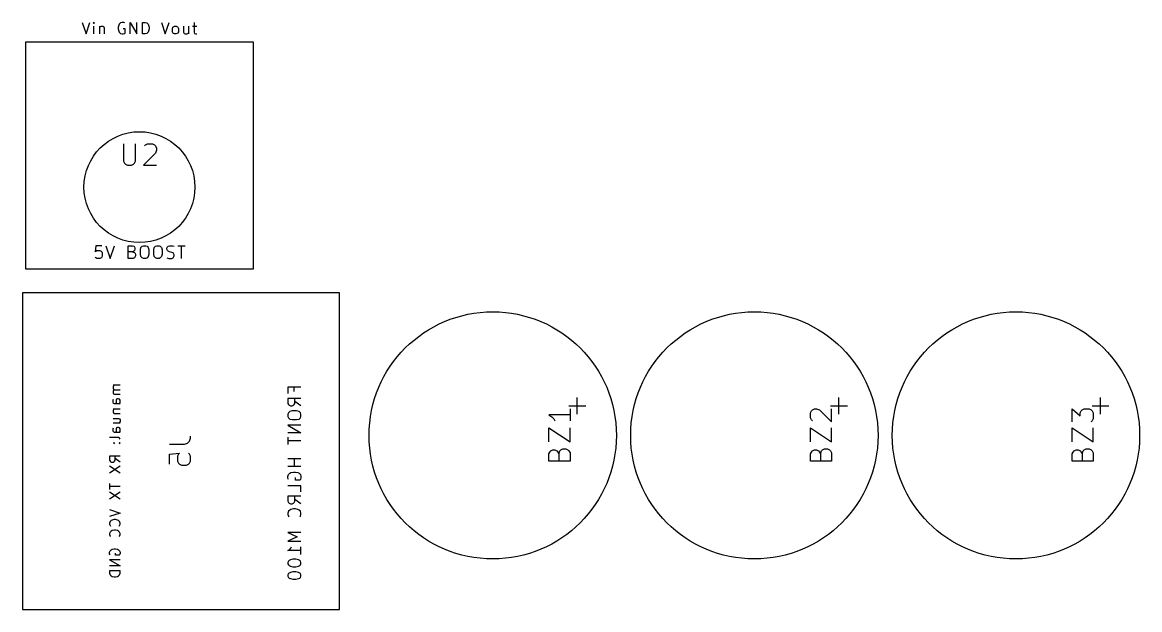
# Model space of a CAD drawing. Header units: inches. Extents: x -0.84 to 5.31, y 0.07 to 4.14.
# Drawn here: x 3.229 to 5.309, y 1.545 to 2.64 of the extents above; entities that cross this region are included whole.
import ezdxf

# ---------------------------------------------------------------- set-up
doc = ezdxf.new("R2010")
doc.units = ezdxf.units.IN
doc.header["$MEASUREMENT"] = 0
doc.layers.add('F.Silkscreen', color=41, linetype='CONTINUOUS', true_color=0xf2eda1)

msp = doc.modelspace()

# ---------------------------------------------------------------- linework, layer by layer
at = {"layer": 'F.Silkscreen', "linetype": 'CONTINUOUS'}
for p, q in [((3.34, 2.6398), (3.3472, 2.6182)), ((3.3472, 2.6182), (3.3544, 2.6398)), ((3.3617, 2.6398), (3.3606, 2.6388)), ((3.3606, 2.6388), (3.3617, 2.6378)), ((3.3627, 2.6388), (3.3617, 2.6398)), ((3.3617, 2.6398), (3.3617, 2.6378)), ((3.3617, 2.6378), (3.3627, 2.6388)), ((3.3617, 2.6182), (3.3617, 2.6326)), ((3.372, 2.6326), (3.372, 2.6182)), ((3.372, 2.6306), (3.373, 2.6316)), ((3.373, 2.6316), (3.3751, 2.6326)), ((3.3751, 2.6326), (3.3782, 2.6326)), ((3.3782, 2.6326), (3.3802, 2.6316)), ((3.3802, 2.6316), (3.3812, 2.6295)), ((3.3812, 2.6295), (3.3812, 2.6182)), ((3.4081, 2.6347), (3.407, 2.6306)), ((3.407, 2.6306), (3.407, 2.6275)), ((3.407, 2.6275), (3.4081, 2.6233)), ((3.4091, 2.6367), (3.4081, 2.6347)), ((3.4081, 2.6233), (3.4091, 2.6213)), ((3.4111, 2.6388), (3.4091, 2.6367)), ((3.4142, 2.6398), (3.4111, 2.6388)), ((3.4173, 2.6398), (3.4142, 2.6398)), ((3.4204, 2.6275), (3.4163, 2.6275)), ((3.4194, 2.6388), (3.4173, 2.6398)), ((3.4204, 2.6202), (3.4204, 2.6275)), ((3.4297, 2.6182), (3.4297, 2.6398)), ((3.4297, 2.6398), (3.4421, 2.6182)), ((3.4421, 2.6182), (3.4421, 2.6398)), ((3.4524, 2.6182), (3.4524, 2.6398)), ((3.4524, 2.6398), (3.4575, 2.6398)), ((3.4575, 2.6398), (3.4606, 2.6388)), ((3.4606, 2.6388), (3.4627, 2.6367)), ((3.4627, 2.6367), (3.4637, 2.6347)), ((3.4637, 2.6233), (3.4627, 2.6213)), ((3.4637, 2.6347), (3.4648, 2.6306)), ((3.4648, 2.6275), (3.4637, 2.6233)), ((3.4648, 2.6306), (3.4648, 2.6275)), ((3.4875, 2.6398), (3.4947, 2.6182)), ((3.4947, 2.6182), (3.5019, 2.6398)), ((3.5081, 2.6285), (3.5091, 2.6306)), ((3.5081, 2.6223), (3.5081, 2.6285)), ((3.5091, 2.6202), (3.5081, 2.6223)), ((3.5091, 2.6306), (3.5101, 2.6316)), ((3.5101, 2.6316), (3.5122, 2.6326)), ((3.5122, 2.6326), (3.5153, 2.6326)), ((3.5153, 2.6326), (3.5174, 2.6316)), ((3.5174, 2.6316), (3.5184, 2.6306)), ((3.5184, 2.6306), (3.5194, 2.6285)), ((3.5194, 2.6223), (3.5184, 2.6202)), ((3.5194, 2.6285), (3.5194, 2.6223)), ((3.5287, 2.6326), (3.5287, 2.6213)), ((3.538, 2.6326), (3.538, 2.6182)), ((3.5452, 2.6326), (3.5534, 2.6326)), ((3.5483, 2.6398), (3.5483, 2.6213)), ((3.2351, 2.6033), (3.6583, 2.6033)), ((3.2351, 2.1801), (3.2351, 2.6033)), ((3.4091, 2.6213), (3.4111, 2.6192)), ((3.4111, 2.6192), (3.4142, 2.6182)), ((3.4142, 2.6182), (3.4163, 2.6182)), ((3.4163, 2.6182), (3.4194, 2.6192)), ((3.4194, 2.6192), (3.4204, 2.6202)), ((3.4575, 2.6182), (3.4524, 2.6182)), ((3.4606, 2.6192), (3.4575, 2.6182)), ((3.4627, 2.6213), (3.4606, 2.6192)), ((3.5101, 2.6192), (3.5091, 2.6202)), ((3.5122, 2.6182), (3.5101, 2.6192)), ((3.5153, 2.6182), (3.5122, 2.6182)), ((3.5174, 2.6192), (3.5153, 2.6182)), ((3.5184, 2.6202), (3.5174, 2.6192)), ((3.5287, 2.6213), (3.5297, 2.6192)), ((3.5297, 2.6192), (3.5318, 2.6182)), ((3.5318, 2.6182), (3.5349, 2.6182)), ((3.5349, 2.6182), (3.5369, 2.6192)), ((3.5369, 2.6192), (3.538, 2.6202)), ((3.5483, 2.6213), (3.5493, 2.6192)), ((3.5493, 2.6192), (3.5514, 2.6182)), ((3.5514, 2.6182), (3.5534, 2.6182)), ((3.6583, 2.6033), (3.6583, 2.1801)), ((3.4167, 2.4131), (3.4167, 2.3813)), ((3.4392, 2.3813), (3.4392, 2.4131)), ((3.4767, 2.3963), (3.4542, 2.3738)), ((3.4561, 2.4094), (3.458, 2.4113)), ((3.458, 2.4113), (3.4617, 2.4131)), ((3.4617, 2.4131), (3.4711, 2.4131)), ((3.4711, 2.4131), (3.4748, 2.4113)), ((3.4748, 2.4113), (3.4767, 2.4094)), ((3.4767, 2.4094), (3.4786, 2.4056)), ((3.4786, 2.4019), (3.4767, 2.3963)), ((3.4786, 2.4056), (3.4786, 2.4019)), ((3.4167, 2.3813), (3.4186, 2.3775)), ((3.4186, 2.3775), (3.4205, 2.3756)), ((3.4205, 2.3756), (3.4242, 2.3738)), ((3.4242, 2.3738), (3.4317, 2.3738)), ((3.4317, 2.3738), (3.4355, 2.3756)), ((3.4355, 2.3756), (3.4373, 2.3775)), ((3.4373, 2.3775), (3.4392, 2.3813)), ((3.4542, 2.3738), (3.4786, 2.3738)), ((3.3652, 2.2236), (3.364, 2.2123)), ((3.364, 2.2123), (3.3652, 2.2134)), ((3.3764, 2.2236), (3.3652, 2.2236)), ((3.3652, 2.2134), (3.3674, 2.2146)), ((3.3674, 2.2146), (3.373, 2.2146)), ((3.373, 2.2146), (3.3753, 2.2134)), ((3.3753, 2.2134), (3.3764, 2.2123)), ((3.3764, 2.2123), (3.3775, 2.2101)), ((3.3775, 2.2101), (3.3775, 2.2044)), ((3.3843, 2.2236), (3.3922, 2.1999)), ((3.3922, 2.1999), (3.4, 2.2236)), ((3.4259, 2.1999), (3.4259, 2.2236)), ((3.4259, 2.2236), (3.4338, 2.2236)), ((3.4338, 2.2123), (3.4259, 2.2123)), ((3.4338, 2.2236), (3.436, 2.2224)), ((3.436, 2.2134), (3.4338, 2.2123)), ((3.4338, 2.2123), (3.4372, 2.2112)), ((3.436, 2.2224), (3.4372, 2.2213)), ((3.4372, 2.2146), (3.436, 2.2134)), ((3.4372, 2.2213), (3.4383, 2.2191)), ((3.4383, 2.2168), (3.4372, 2.2146)), ((3.4372, 2.2112), (3.4383, 2.2101)), ((3.4383, 2.2191), (3.4383, 2.2168)), ((3.4383, 2.2101), (3.4394, 2.2078)), ((3.4394, 2.2078), (3.4394, 2.2044)), ((3.4484, 2.2157), (3.4495, 2.2202)), ((3.4484, 2.2078), (3.4484, 2.2157)), ((3.4495, 2.2033), (3.4484, 2.2078)), ((3.4495, 2.2202), (3.4518, 2.2224)), ((3.4518, 2.2224), (3.454, 2.2236)), ((3.454, 2.2236), (3.4585, 2.2236)), ((3.4585, 2.2236), (3.4608, 2.2224)), ((3.4608, 2.2224), (3.463, 2.2202)), ((3.463, 2.2202), (3.4642, 2.2157)), ((3.4642, 2.2078), (3.463, 2.2033)), ((3.4642, 2.2157), (3.4642, 2.2078)), ((3.4732, 2.2157), (3.4743, 2.2202)), ((3.4732, 2.2078), (3.4732, 2.2157)), ((3.4743, 2.2033), (3.4732, 2.2078)), ((3.4743, 2.2202), (3.4765, 2.2224)), ((3.4765, 2.2224), (3.4788, 2.2236)), ((3.4788, 2.2236), (3.4833, 2.2236)), ((3.4833, 2.2236), (3.4855, 2.2224)), ((3.4855, 2.2224), (3.4878, 2.2202)), ((3.4878, 2.2202), (3.4889, 2.2157)), ((3.4889, 2.2078), (3.4878, 2.2033)), ((3.4889, 2.2157), (3.4889, 2.2078)), ((3.4979, 2.2191), (3.499, 2.2213)), ((3.4979, 2.2168), (3.4979, 2.2191)), ((3.499, 2.2146), (3.4979, 2.2168)), ((3.499, 2.2213), (3.5002, 2.2224)), ((3.5002, 2.2134), (3.499, 2.2146)), ((3.5002, 2.2224), (3.5024, 2.2236)), ((3.5024, 2.2123), (3.5002, 2.2134)), ((3.5024, 2.2236), (3.508, 2.2236)), ((3.5069, 2.2112), (3.5024, 2.2123)), ((3.5092, 2.2101), (3.5069, 2.2112)), ((3.508, 2.2236), (3.5114, 2.2224)), ((3.5103, 2.2089), (3.5092, 2.2101)), ((3.5114, 2.2067), (3.5103, 2.2089)), ((3.5114, 2.2044), (3.5114, 2.2067)), ((3.5182, 2.2236), (3.5316, 2.2236)), ((3.5249, 2.1999), (3.5249, 2.2236)), ((3.3652, 2.2011), (3.364, 2.2022)), ((3.3674, 2.1999), (3.3652, 2.2011)), ((3.373, 2.1999), (3.3674, 2.1999)), ((3.3753, 2.2011), (3.373, 2.1999)), ((3.3764, 2.2022), (3.3753, 2.2011)), ((3.3775, 2.2044), (3.3764, 2.2022)), ((3.4349, 2.1999), (3.4259, 2.1999)), ((3.4372, 2.2011), (3.4349, 2.1999)), ((3.4383, 2.2022), (3.4372, 2.2011)), ((3.4394, 2.2044), (3.4383, 2.2022)), ((3.4518, 2.2011), (3.4495, 2.2033)), ((3.454, 2.1999), (3.4518, 2.2011)), ((3.4585, 2.1999), (3.454, 2.1999)), ((3.4608, 2.2011), (3.4585, 2.1999)), ((3.463, 2.2033), (3.4608, 2.2011)), ((3.4765, 2.2011), (3.4743, 2.2033)), ((3.4788, 2.1999), (3.4765, 2.2011)), ((3.4833, 2.1999), (3.4788, 2.1999)), ((3.4855, 2.2011), (3.4833, 2.1999)), ((3.4878, 2.2033), (3.4855, 2.2011)), ((3.4979, 2.2011), (3.5013, 2.1999)), ((3.5013, 2.1999), (3.5069, 2.1999)), ((3.5069, 2.1999), (3.5092, 2.2011)), ((3.5092, 2.2011), (3.5103, 2.2022)), ((3.5103, 2.2022), (3.5114, 2.2044)), ((3.6583, 2.1801), (3.2351, 2.1801)), ((3.2286, 2.1358), (3.2286, 1.5453)), ((3.8192, 2.1358), (3.2286, 2.1358)), ((3.8192, 1.5453), (3.8192, 2.1358)), ((3.4107, 1.9635), (3.3976, 1.9635)), ((3.3985, 1.9626), (3.3976, 1.9607)), ((3.3976, 1.9607), (3.3976, 1.9579)), ((3.3976, 1.9579), (3.3985, 1.956)), ((3.3995, 1.9635), (3.3985, 1.9626)), ((3.3985, 1.956), (3.4004, 1.9551)), ((3.7475, 1.9599), (3.7231, 1.9599)), ((3.7231, 1.9599), (3.7231, 1.9483)), ((3.7347, 1.9518), (3.7347, 1.9599)), ((3.3985, 1.9542), (3.3976, 1.9523)), ((3.3976, 1.9523), (3.3976, 1.9495)), ((3.3976, 1.9495), (3.3985, 1.9476)), ((3.3976, 1.9354), (3.3985, 1.9373)), ((3.3976, 1.9317), (3.3976, 1.9354)), ((3.4004, 1.9551), (3.3985, 1.9542)), ((3.3985, 1.9476), (3.4004, 1.9467)), ((3.4004, 1.9551), (3.4107, 1.9551)), ((3.4004, 1.9467), (3.4107, 1.9467)), ((3.4041, 1.9373), (3.4032, 1.9354)), ((3.4032, 1.9354), (3.4032, 1.9307)), ((3.406, 1.9382), (3.4041, 1.9373)), ((3.4079, 1.9382), (3.406, 1.9382)), ((3.4098, 1.9373), (3.4079, 1.9382)), ((3.4107, 1.9354), (3.4098, 1.9373)), ((3.4107, 1.9307), (3.4107, 1.9354)), ((3.7475, 1.939), (3.7231, 1.939)), ((3.7231, 1.939), (3.7231, 1.9297)), ((3.7359, 1.9297), (3.7359, 1.939)), ((4.2621, 1.9094), (4.2621, 1.9409)), ((4.7493, 1.9094), (4.7493, 1.9409)), ((5.2365, 1.9094), (5.2365, 1.9409)), ((3.3985, 1.9298), (3.3976, 1.9317)), ((3.3976, 1.9195), (3.4107, 1.9195)), ((3.3985, 1.9185), (3.3976, 1.9167)), ((3.3976, 1.9167), (3.3976, 1.9139)), ((3.4004, 1.9289), (3.3985, 1.9298)), ((3.3995, 1.9195), (3.3985, 1.9185)), ((3.4107, 1.9289), (3.4004, 1.9289)), ((3.4032, 1.9307), (3.4023, 1.9289)), ((3.4098, 1.9289), (3.4107, 1.9307)), ((3.7231, 1.9297), (3.7243, 1.9274)), ((3.7243, 1.9274), (3.7254, 1.9262)), ((3.7266, 1.9146), (3.7243, 1.9123)), ((3.7254, 1.9262), (3.7278, 1.925)), ((3.7313, 1.9157), (3.7266, 1.9146)), ((3.7278, 1.925), (3.7313, 1.925)), ((3.7313, 1.925), (3.7336, 1.9262)), ((3.7394, 1.9157), (3.7313, 1.9157)), ((3.7336, 1.9262), (3.7347, 1.9274)), ((3.7347, 1.9274), (3.7359, 1.9297)), ((3.7475, 1.925), (3.7359, 1.9332)), ((3.744, 1.9146), (3.7394, 1.9157)), ((3.7464, 1.9123), (3.744, 1.9146)), ((4.2463, 1.9252), (4.2778, 1.9252)), ((4.2485, 1.9198), (4.2485, 1.8973)), ((4.6963, 1.9123), (4.6982, 1.916)), ((4.6982, 1.916), (4.7001, 1.9179)), ((4.7001, 1.9179), (4.7038, 1.9198)), ((4.7038, 1.9198), (4.7076, 1.9198)), ((4.7076, 1.9198), (4.7132, 1.9179)), ((4.7132, 1.9179), (4.7357, 1.8954)), ((4.7335, 1.9252), (4.765, 1.9252)), ((4.7357, 1.8954), (4.7357, 1.9198)), ((5.1835, 1.8954), (5.1835, 1.9198)), ((5.1835, 1.9198), (5.1985, 1.9066)), ((5.1985, 1.9123), (5.2004, 1.916)), ((5.2004, 1.916), (5.2023, 1.9179)), ((5.2023, 1.9179), (5.206, 1.9198)), ((5.206, 1.9198), (5.2154, 1.9198)), ((5.2154, 1.9198), (5.2191, 1.9179)), ((5.2191, 1.9179), (5.221, 1.916)), ((5.2207, 1.9252), (5.2522, 1.9252)), ((5.221, 1.916), (5.2229, 1.9123)), ((3.3976, 1.9139), (3.3985, 1.912)), ((3.3976, 1.9017), (3.4079, 1.9017)), ((3.3985, 1.912), (3.4004, 1.911)), ((3.4004, 1.911), (3.4107, 1.911)), ((3.4079, 1.9017), (3.4098, 1.9007)), ((3.4098, 1.8942), (3.4088, 1.8932)), ((3.4098, 1.9007), (3.4107, 1.8989)), ((3.4107, 1.896), (3.4098, 1.8942)), ((3.4107, 1.8989), (3.4107, 1.896)), ((3.7243, 1.9123), (3.7231, 1.9099)), ((3.7231, 1.9099), (3.7231, 1.9053)), ((3.7231, 1.9053), (3.7243, 1.903)), ((3.7243, 1.903), (3.7266, 1.9006)), ((3.7266, 1.9006), (3.7313, 1.8995)), ((3.7313, 1.8995), (3.7394, 1.8995)), ((3.7394, 1.8995), (3.744, 1.9006)), ((3.744, 1.9006), (3.7464, 1.903)), ((3.7475, 1.9099), (3.7464, 1.9123)), ((3.7464, 1.903), (3.7475, 1.9053)), ((3.7475, 1.9053), (3.7475, 1.9099)), ((4.2485, 1.9085), (4.2091, 1.9085)), ((4.2091, 1.9085), (4.2147, 1.9048)), ((4.2147, 1.9048), (4.2185, 1.901)), ((4.2185, 1.901), (4.2204, 1.8973)), ((4.6963, 1.9029), (4.6963, 1.9123)), ((4.6982, 1.8991), (4.6963, 1.9029)), ((4.7001, 1.8973), (4.6982, 1.8991)), ((5.1985, 1.9066), (5.1985, 1.9123)), ((5.221, 1.8973), (5.2191, 1.8954)), ((5.2229, 1.901), (5.221, 1.8973)), ((5.2229, 1.9123), (5.2229, 1.901)), ((3.3976, 1.8932), (3.4107, 1.8932)), ((3.3976, 1.882), (3.3985, 1.8839)), ((3.3976, 1.8782), (3.3976, 1.882)), ((3.3985, 1.8764), (3.3976, 1.8782)), ((3.4004, 1.8754), (3.3985, 1.8764)), ((3.4107, 1.8754), (3.4004, 1.8754)), ((3.4032, 1.8773), (3.4023, 1.8754)), ((3.4041, 1.8839), (3.4032, 1.882)), ((3.4032, 1.882), (3.4032, 1.8773)), ((3.406, 1.8848), (3.4041, 1.8839)), ((3.4079, 1.8848), (3.406, 1.8848)), ((3.4098, 1.8839), (3.4079, 1.8848)), ((3.4107, 1.882), (3.4098, 1.8839)), ((3.4098, 1.8754), (3.4107, 1.8773)), ((3.4107, 1.8773), (3.4107, 1.882)), ((3.7475, 1.889), (3.7231, 1.889)), ((3.7231, 1.889), (3.7475, 1.8751)), ((3.7475, 1.8751), (3.7231, 1.8751)), ((4.2091, 1.8579), (4.2091, 1.8841)), ((4.2091, 1.8841), (4.2485, 1.8579)), ((4.2485, 1.8579), (4.2485, 1.8841)), ((4.6963, 1.8579), (4.6963, 1.8841)), ((4.6963, 1.8841), (4.7357, 1.8579)), ((4.7357, 1.8579), (4.7357, 1.8841)), ((5.1835, 1.8579), (5.1835, 1.8841)), ((5.1835, 1.8841), (5.2229, 1.8579)), ((5.2229, 1.8579), (5.2229, 1.8841)), ((3.4079, 1.866), (3.391, 1.866)), ((3.3995, 1.8567), (3.3985, 1.8557)), ((3.3985, 1.8557), (3.3995, 1.8548)), ((3.3985, 1.8557), (3.4004, 1.8557)), ((3.4004, 1.8557), (3.3995, 1.8567)), ((3.3995, 1.8548), (3.4004, 1.8557)), ((3.4098, 1.8651), (3.4079, 1.866)), ((3.4098, 1.8567), (3.4088, 1.8557)), ((3.4088, 1.8557), (3.4098, 1.8548)), ((3.4088, 1.8557), (3.4107, 1.8557)), ((3.4107, 1.8632), (3.4098, 1.8651)), ((3.4107, 1.8557), (3.4098, 1.8567)), ((3.4098, 1.8548), (3.4107, 1.8557)), ((3.5024, 1.8537), (3.5305, 1.8537)), ((3.5305, 1.8537), (3.5362, 1.8555)), ((3.5362, 1.8555), (3.5399, 1.8593)), ((3.5399, 1.8593), (3.5418, 1.8649)), ((3.5418, 1.8649), (3.5418, 1.8687)), ((3.7231, 1.8669), (3.7231, 1.853)), ((3.7475, 1.86), (3.7231, 1.86)), ((3.4107, 1.8314), (3.391, 1.8314)), ((3.391, 1.8314), (3.391, 1.8239)), ((3.4013, 1.8239), (3.4013, 1.8314)), ((3.5024, 1.8349), (3.5212, 1.8368)), ((3.5024, 1.8162), (3.5024, 1.8349)), ((3.5193, 1.8349), (3.5174, 1.8312)), ((3.5174, 1.8312), (3.5174, 1.8218)), ((3.5212, 1.8368), (3.5193, 1.8349)), ((3.5399, 1.8349), (3.538, 1.8368)), ((3.5418, 1.8312), (3.5399, 1.8349)), ((3.5418, 1.8218), (3.5418, 1.8312)), ((4.2091, 1.8354), (4.211, 1.8391)), ((4.2091, 1.8223), (4.2091, 1.8354)), ((4.211, 1.8391), (4.2129, 1.841)), ((4.2129, 1.841), (4.2166, 1.8429)), ((4.2166, 1.8429), (4.2204, 1.8429)), ((4.2204, 1.8429), (4.2241, 1.841)), ((4.2241, 1.841), (4.226, 1.8391)), ((4.226, 1.8391), (4.2279, 1.8354)), ((4.2279, 1.8354), (4.2297, 1.841)), ((4.2279, 1.8354), (4.2279, 1.8223)), ((4.2297, 1.841), (4.2316, 1.8429)), ((4.2316, 1.8429), (4.2354, 1.8448)), ((4.2354, 1.8448), (4.241, 1.8448)), ((4.241, 1.8448), (4.2447, 1.8429)), ((4.2447, 1.8429), (4.2466, 1.841)), ((4.2466, 1.841), (4.2485, 1.8373)), ((4.2485, 1.8373), (4.2485, 1.8223)), ((4.6963, 1.8354), (4.6982, 1.8391)), ((4.6963, 1.8223), (4.6963, 1.8354)), ((4.6982, 1.8391), (4.7001, 1.841)), ((4.7001, 1.841), (4.7038, 1.8429)), ((4.7038, 1.8429), (4.7076, 1.8429)), ((4.7076, 1.8429), (4.7113, 1.841)), ((4.7113, 1.841), (4.7132, 1.8391)), ((4.7132, 1.8391), (4.7151, 1.8354)), ((4.7151, 1.8354), (4.7169, 1.841)), ((4.7151, 1.8354), (4.7151, 1.8223)), ((4.7169, 1.841), (4.7188, 1.8429)), ((4.7188, 1.8429), (4.7226, 1.8448)), ((4.7226, 1.8448), (4.7282, 1.8448)), ((4.7282, 1.8448), (4.7319, 1.8429)), ((4.7319, 1.8429), (4.7338, 1.841)), ((4.7338, 1.841), (4.7357, 1.8373)), ((4.7357, 1.8373), (4.7357, 1.8223)), ((5.1835, 1.8354), (5.1854, 1.8391)), ((5.1835, 1.8223), (5.1835, 1.8354)), ((5.1854, 1.8391), (5.1873, 1.841)), ((5.1873, 1.841), (5.191, 1.8429)), ((5.191, 1.8429), (5.1948, 1.8429)), ((5.1948, 1.8429), (5.1985, 1.841)), ((5.1985, 1.841), (5.2004, 1.8391)), ((5.2004, 1.8391), (5.2023, 1.8354)), ((5.2023, 1.8354), (5.2041, 1.841)), ((5.2023, 1.8354), (5.2023, 1.8223)), ((5.2041, 1.841), (5.206, 1.8429)), ((5.206, 1.8429), (5.2098, 1.8448)), ((5.2098, 1.8448), (5.2154, 1.8448)), ((5.2154, 1.8448), (5.2191, 1.8429)), ((5.2191, 1.8429), (5.221, 1.841)), ((5.221, 1.841), (5.2229, 1.8373)), ((5.2229, 1.8373), (5.2229, 1.8223)), ((3.391, 1.8239), (3.392, 1.822)), ((3.391, 1.8136), (3.4107, 1.8004)), ((3.391, 1.8004), (3.4107, 1.8136)), ((3.392, 1.822), (3.3929, 1.8211)), ((3.3929, 1.8211), (3.3948, 1.8201)), ((3.3948, 1.8201), (3.3976, 1.8201)), ((3.3976, 1.8201), (3.3995, 1.8211)), ((3.3995, 1.8211), (3.4004, 1.822)), ((3.4004, 1.822), (3.4013, 1.8239)), ((3.4107, 1.8201), (3.4013, 1.8267)), ((3.5174, 1.8218), (3.5193, 1.8181)), ((3.5193, 1.8181), (3.5212, 1.8162)), ((3.5212, 1.8162), (3.5249, 1.8143)), ((3.5249, 1.8143), (3.5343, 1.8143)), ((3.5343, 1.8143), (3.538, 1.8162)), ((3.538, 1.8162), (3.5399, 1.8181)), ((3.5399, 1.8181), (3.5418, 1.8218)), ((3.7475, 1.8262), (3.7231, 1.8262)), ((3.7475, 1.8123), (3.7231, 1.8123)), ((3.7347, 1.8262), (3.7347, 1.8123)), ((4.2485, 1.8223), (4.2091, 1.8223)), ((4.7357, 1.8223), (4.6963, 1.8223)), ((5.2229, 1.8223), (5.1835, 1.8223)), ((3.7231, 1.7937), (3.7243, 1.7972)), ((3.7231, 1.7902), (3.7231, 1.7937)), ((3.7243, 1.7879), (3.7231, 1.7902)), ((3.7243, 1.7972), (3.7266, 1.7995)), ((3.7266, 1.7995), (3.7289, 1.8007)), ((3.7289, 1.8007), (3.7336, 1.8018)), ((3.7336, 1.8018), (3.7371, 1.8018)), ((3.7371, 1.8018), (3.7417, 1.8007)), ((3.7371, 1.7867), (3.7371, 1.7914)), ((3.7417, 1.8007), (3.744, 1.7995)), ((3.744, 1.7995), (3.7464, 1.7972)), ((3.7464, 1.7972), (3.7475, 1.7937)), ((3.7475, 1.7914), (3.7464, 1.7879)), ((3.7475, 1.7937), (3.7475, 1.7914)), ((3.391, 1.7807), (3.391, 1.7695)), ((3.4107, 1.7751), (3.391, 1.7751)), ((3.7475, 1.7763), (3.7231, 1.7763)), ((3.7452, 1.7867), (3.7371, 1.7867)), ((3.7464, 1.7879), (3.7452, 1.7867)), ((3.7475, 1.7646), (3.7475, 1.7763)), ((3.391, 1.7648), (3.4107, 1.7517)), ((3.391, 1.7517), (3.4107, 1.7648)), ((3.7475, 1.7565), (3.7231, 1.7565)), ((3.7231, 1.7565), (3.7231, 1.7472)), ((3.7359, 1.7472), (3.7359, 1.7565)), ((3.7475, 1.7426), (3.7359, 1.7507)), ((3.391, 1.732), (3.4107, 1.7254)), ((3.7231, 1.7472), (3.7243, 1.7449)), ((3.7243, 1.7286), (3.7231, 1.7251)), ((3.7243, 1.7449), (3.7254, 1.7437)), ((3.7266, 1.7309), (3.7243, 1.7286)), ((3.7254, 1.7437), (3.7278, 1.7426)), ((3.7289, 1.7321), (3.7266, 1.7309)), ((3.7278, 1.7426), (3.7313, 1.7426)), ((3.7336, 1.7333), (3.7289, 1.7321)), ((3.7313, 1.7426), (3.7336, 1.7437)), ((3.7336, 1.7437), (3.7347, 1.7449)), ((3.7371, 1.7333), (3.7336, 1.7333)), ((3.7347, 1.7449), (3.7359, 1.7472)), ((3.7417, 1.7321), (3.7371, 1.7333)), ((3.744, 1.7309), (3.7417, 1.7321)), ((3.7464, 1.7286), (3.744, 1.7309)), ((3.7475, 1.7251), (3.7464, 1.7286)), ((3.4107, 1.7254), (3.391, 1.7189)), ((3.392, 1.7095), (3.391, 1.7067)), ((3.391, 1.7067), (3.391, 1.7048)), ((3.3938, 1.7114), (3.392, 1.7095)), ((3.3957, 1.7123), (3.3938, 1.7114)), ((3.3995, 1.7133), (3.3957, 1.7123)), ((3.4023, 1.7133), (3.3995, 1.7133)), ((3.406, 1.7123), (3.4023, 1.7133)), ((3.4079, 1.7114), (3.406, 1.7123)), ((3.4098, 1.7095), (3.4079, 1.7114)), ((3.4107, 1.7067), (3.4098, 1.7095)), ((3.4107, 1.7048), (3.4107, 1.7067)), ((3.7231, 1.7251), (3.7231, 1.7228)), ((3.7231, 1.7228), (3.7243, 1.7193)), ((3.7243, 1.7193), (3.7254, 1.7181)), ((3.7452, 1.7181), (3.7464, 1.7193)), ((3.7464, 1.7193), (3.7475, 1.7228)), ((3.7475, 1.7228), (3.7475, 1.7251)), ((3.391, 1.7048), (3.392, 1.702)), ((3.392, 1.6898), (3.391, 1.687)), ((3.391, 1.687), (3.391, 1.6851)), ((3.392, 1.702), (3.3929, 1.7011)), ((3.3938, 1.6917), (3.392, 1.6898)), ((3.3957, 1.6926), (3.3938, 1.6917)), ((3.3995, 1.6936), (3.3957, 1.6926)), ((3.4023, 1.6936), (3.3995, 1.6936)), ((3.406, 1.6926), (3.4023, 1.6936)), ((3.4079, 1.6917), (3.406, 1.6926)), ((3.4098, 1.6898), (3.4079, 1.6917)), ((3.4088, 1.7011), (3.4098, 1.702)), ((3.4098, 1.702), (3.4107, 1.7048)), ((3.4107, 1.687), (3.4098, 1.6898)), ((3.4107, 1.6851), (3.4107, 1.687)), ((3.7475, 1.6891), (3.7231, 1.6891)), ((3.7231, 1.6891), (3.7406, 1.681)), ((3.391, 1.6851), (3.392, 1.6823)), ((3.392, 1.6823), (3.3929, 1.6814)), ((3.4088, 1.6814), (3.4098, 1.6823)), ((3.4098, 1.6823), (3.4107, 1.6851)), ((3.7406, 1.681), (3.7231, 1.6728)), ((3.7231, 1.6728), (3.7475, 1.6728)), ((3.391, 1.6523), (3.392, 1.6551)), ((3.391, 1.6495), (3.391, 1.6523)), ((3.392, 1.6476), (3.391, 1.6495)), ((3.392, 1.6551), (3.3938, 1.657)), ((3.3938, 1.657), (3.3957, 1.6579)), ((3.3957, 1.6579), (3.3995, 1.6589)), ((3.3995, 1.6589), (3.4023, 1.6589)), ((3.4023, 1.6589), (3.406, 1.6579)), ((3.4023, 1.6467), (3.4023, 1.6505)), ((3.4088, 1.6467), (3.4023, 1.6467)), ((3.406, 1.6579), (3.4079, 1.657)), ((3.4079, 1.657), (3.4098, 1.6551)), ((3.4098, 1.6476), (3.4088, 1.6467)), ((3.4098, 1.6551), (3.4107, 1.6523)), ((3.4107, 1.6505), (3.4098, 1.6476)), ((3.4107, 1.6523), (3.4107, 1.6505)), ((3.7231, 1.6554), (3.7266, 1.6577)), ((3.7475, 1.6554), (3.7231, 1.6554)), ((3.7266, 1.6577), (3.7289, 1.66)), ((3.7289, 1.66), (3.7301, 1.6624)), ((3.7475, 1.6484), (3.7475, 1.6624)), ((3.4107, 1.6383), (3.391, 1.6383)), ((3.391, 1.6383), (3.4107, 1.627)), ((3.4107, 1.627), (3.391, 1.627)), ((3.7243, 1.6356), (3.7231, 1.6333)), ((3.7231, 1.6333), (3.7231, 1.631)), ((3.7231, 1.631), (3.7243, 1.6286)), ((3.7254, 1.6368), (3.7243, 1.6356)), ((3.7243, 1.6286), (3.7254, 1.6275)), ((3.7278, 1.6379), (3.7254, 1.6368)), ((3.7254, 1.6275), (3.7278, 1.6263)), ((3.7324, 1.6391), (3.7278, 1.6379)), ((3.7278, 1.6263), (3.7324, 1.6252)), ((3.7382, 1.6391), (3.7324, 1.6391)), ((3.7324, 1.6252), (3.7382, 1.6252)), ((3.7429, 1.6379), (3.7382, 1.6391)), ((3.7382, 1.6252), (3.7429, 1.6263)), ((3.7452, 1.6368), (3.7429, 1.6379)), ((3.7429, 1.6263), (3.7452, 1.6275)), ((3.7464, 1.6356), (3.7452, 1.6368)), ((3.7452, 1.6275), (3.7464, 1.6286)), ((3.7475, 1.6333), (3.7464, 1.6356)), ((3.7464, 1.6286), (3.7475, 1.631)), ((3.7475, 1.631), (3.7475, 1.6333)), ((3.4107, 1.6176), (3.391, 1.6176)), ((3.391, 1.6176), (3.391, 1.613)), ((3.391, 1.613), (3.392, 1.6101)), ((3.392, 1.6101), (3.3938, 1.6083)), ((3.3938, 1.6083), (3.3957, 1.6073)), ((3.3957, 1.6073), (3.3995, 1.6064)), ((3.3995, 1.6064), (3.4023, 1.6064)), ((3.4023, 1.6064), (3.406, 1.6073)), ((3.406, 1.6073), (3.4079, 1.6083)), ((3.4079, 1.6083), (3.4098, 1.6101)), ((3.4098, 1.6101), (3.4107, 1.613)), ((3.4107, 1.613), (3.4107, 1.6176)), ((3.7243, 1.6124), (3.7231, 1.61)), ((3.7231, 1.61), (3.7231, 1.6077)), ((3.7231, 1.6077), (3.7243, 1.6054)), ((3.7254, 1.6135), (3.7243, 1.6124)), ((3.7243, 1.6054), (3.7254, 1.6042)), ((3.7278, 1.6147), (3.7254, 1.6135)), ((3.7254, 1.6042), (3.7278, 1.6031)), ((3.7324, 1.6159), (3.7278, 1.6147)), ((3.7278, 1.6031), (3.7324, 1.6019)), ((3.7382, 1.6159), (3.7324, 1.6159)), ((3.7429, 1.6147), (3.7382, 1.6159)), ((3.7382, 1.6019), (3.7429, 1.6031)), ((3.7452, 1.6135), (3.7429, 1.6147)), ((3.7429, 1.6031), (3.7452, 1.6042)), ((3.7464, 1.6124), (3.7452, 1.6135)), ((3.7452, 1.6042), (3.7464, 1.6054)), ((3.7475, 1.61), (3.7464, 1.6124)), ((3.7464, 1.6054), (3.7475, 1.6077)), ((3.7475, 1.6077), (3.7475, 1.61)), ((3.7324, 1.6019), (3.7382, 1.6019)), ((3.2286, 1.5453), (3.8192, 1.5453))]:
    msp.add_line(p, q, dxfattribs=at)
at = {"layer": 'F.Silkscreen'}
for centre, radius in [((3.4467, 2.3327), 0.1033), ((4.1046, 1.8701), 0.2303), ((4.5918, 1.8701), 0.2303), ((5.079, 1.8701), 0.2303)]:
    msp.add_circle(centre, radius, dxfattribs=at)

doc.saveas('drawing.dxf')
